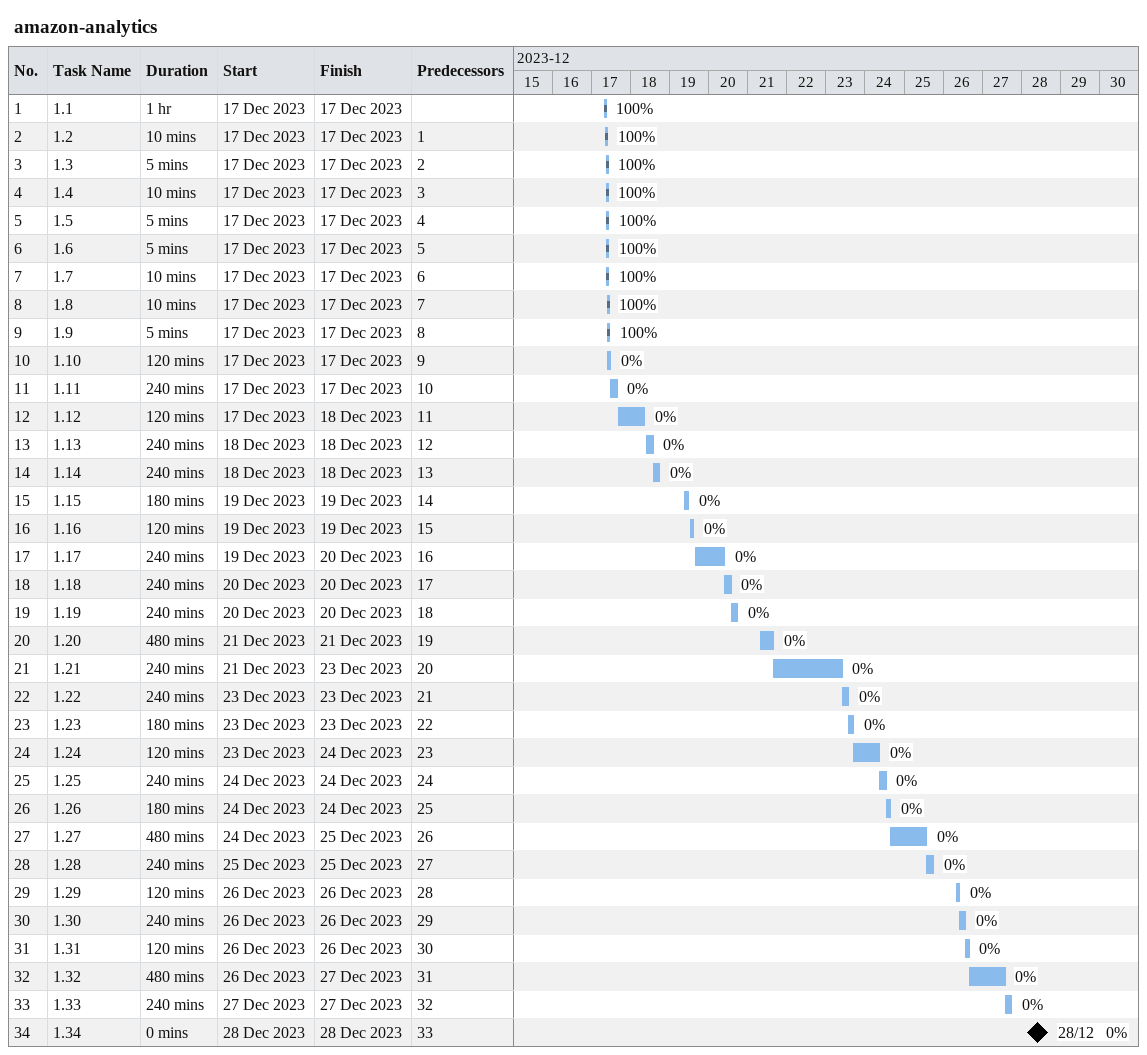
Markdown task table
amazon-analytics

| ID | Task | Duration | Start | Finish | Predecessors | % complete |
|---|---|---|---|---|---|---|
| 1 | 1.1 | 1h | 2023-12-17 | 2023-12-17 |  | 100 |
| 2 | 1.2 | 10min | 2023-12-17 | 2023-12-17 | 1 | 100 |
| 3 | 1.3 | 5min | 2023-12-17 | 2023-12-17 | 2 | 100 |
| 4 | 1.4 | 10min | 2023-12-17 | 2023-12-17 | 3 | 100 |
| 5 | 1.5 | 5min | 2023-12-17 | 2023-12-17 | 4 | 100 |
| 6 | 1.6 | 5min | 2023-12-17 | 2023-12-17 | 5 | 100 |
| 7 | 1.7 | 10min | 2023-12-17 | 2023-12-17 | 6 | 100 |
| 8 | 1.8 | 10min | 2023-12-17 | 2023-12-17 | 7 | 100 |
| 9 | 1.9 | 5min | 2023-12-17 | 2023-12-17 | 8 | 100 |
| 10 | 1.10 | 120min | 2023-12-17 | 2023-12-17 | 9 | 0 |
| 11 | 1.11 | 240min | 2023-12-17 | 2023-12-17 | 10 | 0 |
| 12 | 1.12 | 120min | 2023-12-17 | 2023-12-18 | 11 | 0 |
| 13 | 1.13 | 240min | 2023-12-18 | 2023-12-18 | 12 | 0 |
| 14 | 1.14 | 240min | 2023-12-18 | 2023-12-18 | 13 | 0 |
| 15 | 1.15 | 180min | 2023-12-19 | 2023-12-19 | 14 | 0 |
| 16 | 1.16 | 120min | 2023-12-19 | 2023-12-19 | 15 | 0 |
| 17 | 1.17 | 240min | 2023-12-19 | 2023-12-20 | 16 | 0 |
| 18 | 1.18 | 240min | 2023-12-20 | 2023-12-20 | 17 | 0 |
| 19 | 1.19 | 240min | 2023-12-20 | 2023-12-20 | 18 | 0 |
| 20 | 1.20 | 480min | 2023-12-21 | 2023-12-21 | 19 | 0 |
| 21 | 1.21 | 240min | 2023-12-21 | 2023-12-23 | 20 | 0 |
| 22 | 1.22 | 240min | 2023-12-23 | 2023-12-23 | 21 | 0 |
| 23 | 1.23 | 180min | 2023-12-23 | 2023-12-23 | 22 | 0 |
| 24 | 1.24 | 120min | 2023-12-23 | 2023-12-24 | 23 | 0 |
| 25 | 1.25 | 240min | 2023-12-24 | 2023-12-24 | 24 | 0 |
| 26 | 1.26 | 180min | 2023-12-24 | 2023-12-24 | 25 | 0 |
| 27 | 1.27 | 480min | 2023-12-24 | 2023-12-25 | 26 | 0 |
| 28 | 1.28 | 240min | 2023-12-25 | 2023-12-25 | 27 | 0 |
| 29 | 1.29 | 120min | 2023-12-26 | 2023-12-26 | 28 | 0 |
| 30 | 1.30 | 240min | 2023-12-26 | 2023-12-26 | 29 | 0 |
| 31 | 1.31 | 120min | 2023-12-26 | 2023-12-26 | 30 | 0 |
| 32 | 1.32 | 480min | 2023-12-26 | 2023-12-27 | 31 | 0 |
| 33 | 1.33 | 240min | 2023-12-27 | 2023-12-27 | 32 | 0 |
| 34 | 1.34 | 0min | 2023-12-28 | 2023-12-28 | 33 | 0 |
